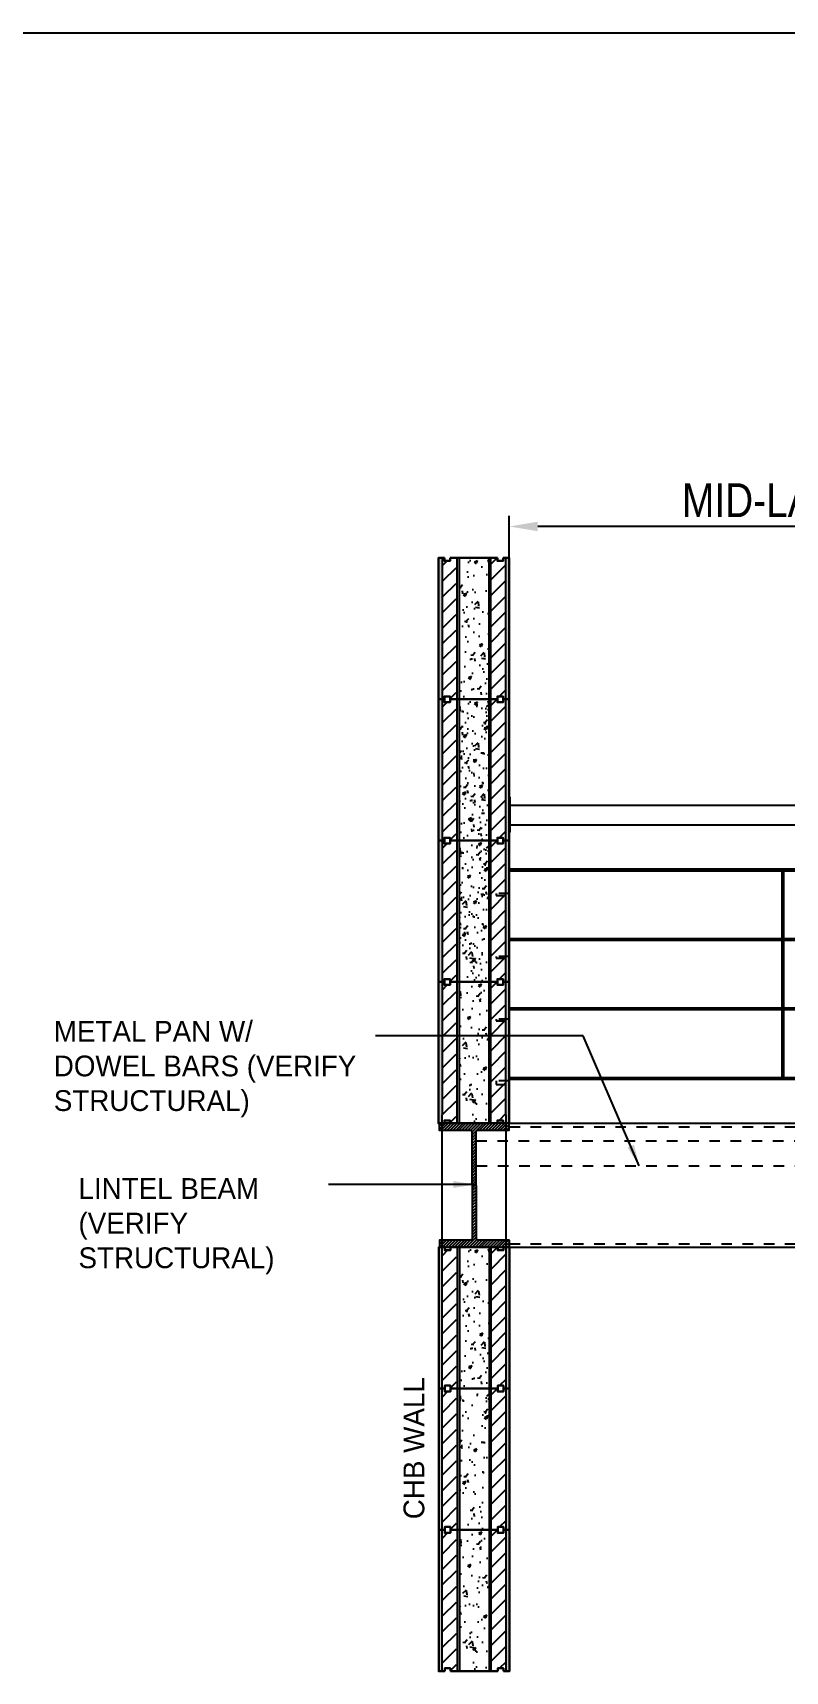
# Model space of a CAD drawing. Header units: millimetres. Extents: x 2148 to 2681, y 758 to 986.
# Drawn here: x 2627.65 to 2634.75, y 868.11 to 883.56 of the extents above; entities that cross this region are included whole.
import ezdxf

# ---------------------------------------------------------------- set-up
doc = ezdxf.new("R2010")
doc.units = ezdxf.units.MM
doc.linetypes.add('27-A-2008-DD$0$LVL 11$0$xa-fp_t1_l11_39$0$HIDDEN2', pattern=[0.1875, 0.125, -0.0625])
doc.linetypes.add('27-A-2008-DD$0$LVL 5$0$xa-fp_t1_l05-09$0$HIDDEN2', pattern=[0.1875, 0.125, -0.0625])
doc.layers.add('0.3', color=160, linetype='Continuous', lineweight=30)
for name, color, linetype in [('4CO', 4, 'Continuous'), ('A-DETAILS', 1, 'Continuous'), ('A-Hatch', 253, 'Continuous'), ('A-Stairs', 1, 'Continuous'), ('A-Wall', 4, 'Continuous'), ('A_TILES', 8, 'Continuous'), ('D', 1, 'Continuous'), ('HATCH', 8, 'Continuous')]:
    doc.layers.add(name, color=color, linetype=linetype)
doc.styles.add('ARIALNW', font='ARIALN.TTF')
doc.styles.add('MMTX$0$ESMX$0$X-OPTA1D', font='x-opta1d')
doc.dimstyles.new('DIM 100', dxfattribs={"dimtxt": 0.2, "dimasz": 0.2, "dimexe": 0.1, "dimexo": 0, "dimgap": 0.05, "dimtad": 1, "dimzin": 0, "dimdsep": 46, "dimtxsty": 'ARIALNW', "dimcen": 0.09, "dimclrd": 6, "dimclre": 6, "dimclrt": 13, "dimadec": 0, "dimazin": 0, "dimtfac": 1, "dimtofl": 0, "dimtmove": 2, "dimatfit": 3, "dimfxl": 1, "dimtolj": 1, "dimtzin": 0, "dimarcsym": 0})
doc.dimstyles.new('DIM 30', dxfattribs={"dimtxt": 0.32, "dimasz": 0.27, "dimexe": 0.1, "dimexo": 0, "dimgap": 0.08, "dimtad": 1, "dimlfac": 0.3, "dimrnd": 0.005, "dimzin": 1, "dimdsep": 46, "dimtxsty": 'ARIALNW', "dimcen": 0.09, "dimclrd": 6, "dimclre": 6, "dimclrt": 13, "dimadec": 0, "dimazin": 0, "dimtfac": 1, "dimtofl": 0, "dimtmove": 2, "dimatfit": 3, "dimfxl": 1, "dimtolj": 1, "dimtzin": 0, "dimarcsym": 0})
pattern_1 = [(0, (15.561403, -20.446957), (0.00396875, 0.0079375), [0, -0.0079375])]

# ---------------------------------------------------------------- blocks, each defined once
blk = doc.blocks.new('*D2889')
at = {"layer": 'A-Wall', "color": 6, "lineweight": -2, "transparency": 16777216}
for p, q in [((2632.141, 873.209), (2632.141, 879.006)), ((2637.555, 878.906), (2632.411, 878.906)), ((2637.825, 873.639), (2637.825, 879.006))]:
    blk.add_line(p, q, dxfattribs=at)
at = {"layer": 'A-Wall', "color": 6, "transparency": 16777216}
for points in [[(2632.411, 878.951), (2632.411, 878.861), (2632.141, 878.906)], [(2637.555, 878.951), (2637.555, 878.861), (2637.825, 878.906)]]:
    blk.add_solid(points, dxfattribs=at)
at = {"layer": 'Defpoints', "color": 0, "transparency": 16777216}
for p in [(2632.141, 878.906), (2637.825, 873.639, 0), (2632.141, 873.209, 0)]:
    blk.add_point(p, dxfattribs=at)
at = {"layer": 'A-Wall', "color": 13, "transparency": 16777216, "insert": (2634.983, 879.152), "char_height": 0.32, "attachment_point": 5, "style": 'ARIALNW'}
blk.add_mtext('\\A1;MID-LANDING', dxfattribs=at)

msp = doc.modelspace()

# ---------------------------------------------------------------- hatches: boundary and pattern name
at = {"layer": 'A-Hatch'}
h = msp.add_hatch(dxfattribs=at)
h.set_pattern_fill('DOTS', color=256, scale=0.005, style=0)
h.set_pattern_definition(pattern_1)
h.paths.add_polyline_path([(2631.473875, 877.2753789), (2631.5099996, 877.2753789), (2631.5104214, 878.6087123), (2631.473875, 878.6087123)])
at = {"layer": 'A-Hatch', "ltscale": 0.5}
h = msp.add_hatch(dxfattribs=at)
h.set_pattern_fill('ANSI31', color=256, scale=0.833333, style=0)
h.set_pattern_definition([(45, (2478.78382, 885.34823), (-0.073656956, 0.073656956), [])])
h.paths.add_polyline_path([(2632.1128709, 877.2753789), (2632.1124492, 878.6087123), (2631.973875, 878.6087123), (2631.973875, 877.2753789), (2632.0299755, 877.2753789), (2632.0299755, 877.3033777), (2632.0843566, 877.3033777), (2632.0843566, 877.2753789)])
h.paths.add_polyline_path([(2631.517115, 878.6087123), (2631.5166932, 877.2753789), (2631.5300601, 877.2753789), (2631.5300601, 877.3033777), (2631.5844412, 877.3033777), (2631.5844412, 877.2753789), (2631.6405417, 877.2753789), (2631.6405417, 878.6087123), (2631.5844412, 878.6087123), (2631.5844412, 878.5807135), (2631.5300601, 878.5807135), (2631.5300601, 878.6087123)])
at = {"layer": 'A-Hatch'}
h = msp.add_hatch(dxfattribs=at)
h.set_pattern_fill('DOTS', color=256, scale=0.005, style=0)
h.set_pattern_definition(pattern_1)
h.paths.add_polyline_path([(2632.1073013, 877.2753789), (2632.1405417, 877.2753789), (2632.1405417, 878.6087123), (2632.1068795, 878.6087123)])
h = msp.add_hatch(dxfattribs=at)
h.set_pattern_fill('DOTS', color=256, scale=0.005, style=0)
h.set_pattern_definition([(0, (14.927038, -15.2780795), (0.00396875, 0.0079375), [0, -0.0079375])])
h.paths.add_polyline_path([(2631.5094989, 874.6087123), (2631.4809846, 874.6087123), (2631.4814064, 873.2753789), (2631.5094989, 873.2753789)])
h.paths.add_polyline_path([(2631.5094989, 875.9420456), (2631.4805628, 875.9420456), (2631.4809846, 874.6087123), (2631.5094989, 874.6087123)])
h.paths.add_polyline_path([(2631.5094989, 877.2753789), (2631.4801411, 877.2753789), (2631.4805628, 875.9420456), (2631.5094989, 875.9420456)])
at = {"layer": 'A-Hatch', "ltscale": 0.5}
h = msp.add_hatch(dxfattribs=at)
h.set_pattern_fill('ANSI31', color=256, scale=0.833333, style=0)
h.set_pattern_definition([(45, (2478.78382, 884.01489), (-0.073656956, 0.073656956), [])])
h.paths.add_polyline_path([(2632.1132927, 875.9420456), (2632.1128709, 877.2753789), (2631.973875, 877.2753789), (2631.973875, 875.9420456), (2632.0299755, 875.9420456), (2632.0299755, 875.9700444), (2632.0843566, 875.9700444), (2632.0843566, 875.9420456)])
h.paths.add_polyline_path([(2631.5166932, 877.2753789), (2631.5162714, 875.9420456), (2631.5300601, 875.9420456), (2631.5300601, 875.9700444), (2631.5844412, 875.9700444), (2631.5844412, 875.9420456), (2631.6405417, 875.9420456), (2631.6405417, 877.2753789), (2631.5844412, 877.2753789), (2631.5844412, 877.2473802), (2631.5300601, 877.2473802), (2631.5300601, 877.2753789)])
at = {"layer": 'A-Hatch'}
h = msp.add_hatch(dxfattribs=at)
h.set_pattern_fill('DOTS', color=256, scale=0.005, style=0)
h.set_pattern_definition([(0, (15.5580806, -15.2780795), (0.00396875, 0.0079375), [0, -0.0079375])])
h.paths.add_polyline_path([(2632.1405417, 874.6087123), (2632.1120274, 874.6087123), (2632.1124492, 873.2753789), (2632.1405417, 873.2753789)])
h.paths.add_polyline_path([(2632.1405417, 875.9420456), (2632.1116056, 875.9420456), (2632.1120274, 874.6087123), (2632.1405417, 874.6087123)])
h.paths.add_polyline_path([(2632.1405417, 877.2753789), (2632.1111838, 877.2753789), (2632.1116056, 875.9420456), (2632.1405417, 875.9420456)])
at = {"layer": 'A-Hatch', "ltscale": 0.5}
h = msp.add_hatch(dxfattribs=at)
h.set_pattern_fill('ANSI31', color=256, scale=0.833333, style=0)
h.set_pattern_definition([(45, (2478.78382, 882.68156), (-0.073656956, 0.073656956), [])])
h.paths.add_polyline_path([(2632.1137145, 874.6087123), (2632.1132927, 875.9420456), (2631.973875, 875.9420456), (2631.973875, 874.6087123), (2632.0299755, 874.6087123), (2632.0299755, 874.6367111), (2632.0843566, 874.6367111), (2632.0843566, 874.6087123)])
h.paths.add_polyline_path([(2631.5162714, 875.9420456), (2631.5158497, 874.6087123), (2631.5300601, 874.6087123), (2631.5300601, 874.6367111), (2631.5844412, 874.6367111), (2631.5844412, 874.6087123), (2631.6405417, 874.6087123), (2631.6405417, 875.9420456), (2631.5844412, 875.9420456), (2631.5844412, 875.9140468), (2631.5300601, 875.9140468), (2631.5300601, 875.9420456)])
h = msp.add_hatch(dxfattribs=at)
h.set_pattern_fill('ANSI31', color=256, scale=0.833333, style=0)
h.set_pattern_definition([(45, (2478.78382, 881.34823), (-0.073656956, 0.073656956), [])])
h.paths.add_polyline_path([(2631.5158497, 874.6087123), (2631.5154279, 873.2753789), (2631.5300601, 873.2753789), (2631.5300601, 873.3033777), (2631.5844412, 873.3033777), (2631.5844412, 873.2753789), (2631.6405417, 873.2753789), (2631.6405417, 874.6087123), (2631.5844412, 874.6087123), (2631.5844412, 874.5807135), (2631.5300601, 874.5807135), (2631.5300601, 874.6087123)])
h.paths.add_polyline_path([(2632.1141363, 873.2753789), (2632.1137145, 874.6087123), (2631.973875, 874.6087123), (2631.973875, 873.2753789), (2632.0299755, 873.2753789), (2632.0299755, 873.3033777), (2632.0843566, 873.3033777), (2632.0843566, 873.2753789)])
at = {"layer": 'A-Hatch'}
h = msp.add_hatch(dxfattribs=at)
h.set_pattern_fill('DOTS', color=256, scale=0.005, style=0)
h.set_pattern_definition([(0, (14.93036, -20.446957), (0.00396875, 0.0079375), [0, -0.0079375])])
h.paths.add_polyline_path([(2631.5128211, 869.439835), (2631.4843068, 869.439835), (2631.4847286, 868.1065017), (2631.5128211, 868.1065017)])
h.paths.add_polyline_path([(2631.5128211, 870.7731683), (2631.483885, 870.7731683), (2631.4843068, 869.439835), (2631.5128211, 869.439835)])
h.paths.add_polyline_path([(2631.5128211, 872.1065017), (2631.4834632, 872.1065017), (2631.483885, 870.7731683), (2631.5128211, 870.7731683)])
at = {"layer": 'A-Hatch', "ltscale": 0.5}
h = msp.add_hatch(dxfattribs=at)
h.set_pattern_fill('ANSI31', color=256, scale=0.833333, style=0)
h.set_pattern_definition([(45, (2478.78714, 878.84602), (-0.073656956, 0.073656956), [])])
h.paths.add_polyline_path([(2632.1149278, 870.7731683), (2632.114506, 872.1065017), (2631.9771972, 872.1065017), (2631.9771972, 870.7731683), (2632.0332977, 870.7731683), (2632.0332977, 870.8011671), (2632.0876788, 870.8011671), (2632.0876788, 870.7731683)])
h.paths.add_polyline_path([(2631.5150581, 872.1065017), (2631.5146364, 870.7731683), (2631.5333823, 870.7731683), (2631.5333823, 870.8011671), (2631.5877633, 870.8011671), (2631.5877633, 870.7731683), (2631.6438639, 870.7731683), (2631.6438639, 872.1065017), (2631.5877633, 872.1065017), (2631.5877633, 872.0785029), (2631.5333823, 872.0785029), (2631.5333823, 872.1065017)])
at = {"layer": 'A-Hatch'}
h = msp.add_hatch(dxfattribs=at)
h.set_pattern_fill('DOTS', color=256, scale=0.005, style=0)
h.set_pattern_definition(pattern_1)
h.paths.add_polyline_path([(2632.1438639, 869.439835), (2632.1153496, 869.439835), (2632.1157713, 868.1065017), (2632.1438639, 868.1065017)])
h.paths.add_polyline_path([(2632.1438639, 870.7731683), (2632.1149278, 870.7731683), (2632.1153496, 869.439835), (2632.1438639, 869.439835)])
h.paths.add_polyline_path([(2632.1438639, 872.1065017), (2632.114506, 872.1065017), (2632.1149278, 870.7731683), (2632.1438639, 870.7731683)])
at = {"layer": 'A-Hatch', "ltscale": 0.5}
h = msp.add_hatch(dxfattribs=at)
h.set_pattern_fill('ANSI31', color=256, scale=0.833333, style=0)
h.set_pattern_definition([(45, (2478.78714, 877.51268), (-0.073656956, 0.073656956), [])])
h.paths.add_polyline_path([(2631.5146364, 870.7731683), (2631.5142146, 869.439835), (2631.5333823, 869.439835), (2631.5333823, 869.4678338), (2631.5877633, 869.4678338), (2631.5877633, 869.439835), (2631.6438639, 869.439835), (2631.6438639, 870.7731683), (2631.5877633, 870.7731683), (2631.5877633, 870.7451695), (2631.5333823, 870.7451695), (2631.5333823, 870.7731683)])
h.paths.add_polyline_path([(2632.1153496, 869.439835), (2632.1149278, 870.7731683), (2631.9771972, 870.7731683), (2631.9771972, 869.439835), (2632.0332977, 869.439835), (2632.0332977, 869.4678338), (2632.0876788, 869.4678338), (2632.0876788, 869.439835)])
h = msp.add_hatch(dxfattribs=at)
h.set_pattern_fill('ANSI31', color=256, scale=0.833333, style=0)
h.set_pattern_definition([(45, (2478.78714, 876.17935), (-0.073656956, 0.073656956), [])])
h.paths.add_polyline_path([(2632.1157713, 868.1065017), (2632.1153496, 869.439835), (2631.9771972, 869.439835), (2631.9771972, 868.1065017), (2632.0332977, 868.1065017), (2632.0332977, 868.1345005), (2632.0876788, 868.1345005), (2632.0876788, 868.1065017)])
h.paths.add_polyline_path([(2631.5142146, 869.439835), (2631.5137928, 868.1065017), (2631.5333823, 868.1065017), (2631.5333823, 868.1345005), (2631.5877633, 868.1345005), (2631.5877633, 868.1065017), (2631.6438639, 868.1065017), (2631.6438639, 869.439835), (2631.5877633, 869.439835), (2631.5877633, 869.4118362), (2631.5333823, 869.4118362), (2631.5333823, 869.439835)])
at = {"layer": 'A-Stairs'}
h = msp.add_hatch(dxfattribs=at)
h.set_pattern_fill('AR-CONC', color=256, scale=0.001667, style=0)
h.set_pattern_definition([(50, (-6091.49955, -2040.26137), (0.303641115, -0.0265651426), [0.03175, -0.34925]), (355, (-6091.49955, -2040.26137), (-0.058738043, 0.318427738), [0.0254, -0.2794]), (100.451, (-6091.47425, -2040.26358), (0.244904169, 0.291861146), [0.026983333, -0.296816667]), (46.1842, (-6091.49955, -2040.1767), (0.451798401, -0.070070547), [0.047625, -0.523875]), (96.6356, (-6091.4619, -2040.18254), (0.395673724, 0.412375926), [0.040475, -0.445225]), (351.184, (-6091.49955, -2040.1767), (0.395674343, 0.412375196), [0.0381, -0.4191]), (21, (-6091.45722, -2040.19787), (0.2526914664, -0.170442531), [0.03175, -0.34925]), (326, (-6091.45722, -2040.19787), (0.103003381, 0.306979944), [0.0254, -0.2794]), (71.4514, (-6091.43616, -2040.21207), (0.355694151, 0.136538096), [0.026983333, -0.296816667]), (37.5, (-6091.49955, -2040.26137), (0.0051476721, 0.1409250648), [0, -0.2760133333, 0, -0.2836333333, 0, -0.2804583333]), (7.5, (-6091.49955, -2040.26137), (0.1113661042, 0.1669676247), [0, -0.1617133333, 0, -0.2696633333, 0, -0.1068916667]), (327.5, (-6091.59395, -2040.26137), (0.2259843253, -0.0095479067), [0, -0.1058333333, 0, -0.3302, 0, -0.43815]), (317.5, (-6091.63629, -2040.26137), (0.246881969, 0.042377485), [0, -0.1375833333, 0, -0.2192866667, 0, -0.31115])])
h.paths.add_polyline_path([(2631.9490772, 878.6087123), (2631.6738426, 878.6087123), (2631.6738426, 877.2753789), (2631.9490772, 877.2753789)])
h.paths.add_polyline_path([(2631.9490772, 877.2753789), (2631.6738426, 877.2753789), (2631.6738426, 875.9420456), (2631.9490772, 875.9420456)])
h.paths.add_polyline_path([(2631.9490772, 875.9420456), (2631.6738426, 875.9420456), (2631.6738426, 874.6087123), (2631.9490772, 874.6087123)])
h = msp.add_hatch(dxfattribs=at)
h.set_pattern_fill('AR-CONC', color=256, scale=0.001667, style=0)
h.set_pattern_definition([(50, (-6091.49955, -2041.5947), (0.303641115, -0.0265651426), [0.03175, -0.34925]), (355, (-6091.49955, -2041.5947), (-0.058738043, 0.318427738), [0.0254, -0.2794]), (100.451, (-6091.47425, -2041.5969), (0.244904169, 0.291861146), [0.026983333, -0.296816667]), (46.1842, (-6091.49955, -2041.51003), (0.451798401, -0.070070547), [0.047625, -0.523875]), (96.6356, (-6091.4619, -2041.51587), (0.395673724, 0.412375926), [0.040475, -0.445225]), (351.184, (-6091.49955, -2041.51003), (0.395674343, 0.412375196), [0.0381, -0.4191]), (21, (-6091.45722, -2041.5312), (0.2526914664, -0.170442531), [0.03175, -0.34925]), (326, (-6091.45722, -2041.5312), (0.103003381, 0.306979944), [0.0254, -0.2794]), (71.4514, (-6091.43616, -2041.5454), (0.355694151, 0.136538096), [0.026983333, -0.296816667]), (37.5, (-6091.49955, -2041.5947), (0.0051476721, 0.1409250648), [0, -0.2760133333, 0, -0.2836333333, 0, -0.2804583333]), (7.5, (-6091.49955, -2041.5947), (0.1113661042, 0.1669676247), [0, -0.1617133333, 0, -0.2696633333, 0, -0.1068916667]), (327.5, (-6091.59395, -2041.5947), (0.2259843253, -0.0095479067), [0, -0.1058333333, 0, -0.3302, 0, -0.43815]), (317.5, (-6091.63629, -2041.5947), (0.246881969, 0.042377485), [0, -0.1375833333, 0, -0.2192866667, 0, -0.31115])])
h.paths.add_polyline_path([(2631.9490772, 877.2753789), (2631.6738426, 877.2753789), (2631.6738426, 875.9420456), (2631.9490772, 875.9420456)])
h.paths.add_polyline_path([(2631.9490772, 875.9420456), (2631.6738426, 875.9420456), (2631.6738426, 874.6087123), (2631.9490772, 874.6087123)])
h.paths.add_polyline_path([(2631.9490772, 874.6087123), (2631.6738426, 874.6087123), (2631.6738426, 873.2753789), (2631.9490772, 873.2753789)])
h = msp.add_hatch(dxfattribs=at)
h.set_pattern_fill('AR-CONC', color=256, scale=0.001667, style=0)
h.set_pattern_definition([(50, (-6091.49623, -2046.76358), (0.303641115, -0.0265651426), [0.03175, -0.34925]), (355, (-6091.49623, -2046.76358), (-0.058738043, 0.318427738), [0.0254, -0.2794]), (100.451, (-6091.47092, -2046.7658), (0.244904169, 0.291861146), [0.026983333, -0.296816667]), (46.1842, (-6091.49623, -2046.6789), (0.451798401, -0.070070547), [0.047625, -0.523875]), (96.6356, (-6091.45858, -2046.68475), (0.395673724, 0.412375926), [0.040475, -0.445225]), (351.184, (-6091.49623, -2046.6789), (0.395674343, 0.412375196), [0.0381, -0.4191]), (21, (-6091.4539, -2046.70008), (0.2526914664, -0.170442531), [0.03175, -0.34925]), (326, (-6091.4539, -2046.70008), (0.103003381, 0.306979944), [0.0254, -0.2794]), (71.4514, (-6091.43284, -2046.71428), (0.355694151, 0.136538096), [0.026983333, -0.296816667]), (37.5, (-6091.49623, -2046.76358), (0.0051476721, 0.1409250648), [0, -0.2760133333, 0, -0.2836333333, 0, -0.2804583333]), (7.5, (-6091.49623, -2046.76358), (0.1113661042, 0.1669676247), [0, -0.1617133333, 0, -0.2696633333, 0, -0.1068916667]), (327.5, (-6091.59063, -2046.76358), (0.2259843253, -0.0095479067), [0, -0.1058333333, 0, -0.3302, 0, -0.43815]), (317.5, (-6091.63296, -2046.76358), (0.246881969, 0.042377485), [0, -0.1375833333, 0, -0.2192866667, 0, -0.31115])])
h.paths.add_polyline_path([(2631.9523993, 872.1065017), (2631.6771648, 872.1065017), (2631.6771648, 870.7731683), (2631.9523993, 870.7731683)])
h.paths.add_polyline_path([(2631.9523993, 870.7731683), (2631.6771648, 870.7731683), (2631.6771648, 869.439835), (2631.9523993, 869.439835)])
h.paths.add_polyline_path([(2631.9523993, 869.439835), (2631.6771648, 869.439835), (2631.6771648, 868.1065017), (2631.9523993, 868.1065017)])
at = {"layer": 'HATCH', "ltscale": 0.5}
h = msp.add_hatch(dxfattribs=at)
h.set_pattern_fill('ANSI31', color=256, scale=0.0062, style=0)
h.set_pattern_definition([(45, (-6091.496228, -2046.763577), (-0.013919396988, 0.013919396988), [])])
h.paths.add_polyline_path([(2631.7902944, 873.1956973), (2631.7936166, 872.1878226, -0.4363286717), (2631.7809161, 872.1741332), (2631.4838114, 872.1741332), (2631.4838114, 872.1081407), (2632.1438639, 872.1081407), (2632.1438639, 872.1741332), (2631.8332409, 872.1741332), (2631.8332035, 872.1854761, -0.0532104704), (2631.8331946, 872.1881792), (2631.8298724, 873.1953407, -0.4466315218), (2631.8426223, 873.2093864), (2632.1405417, 873.2093864), (2632.1405417, 873.2753789), (2631.4804892, 873.2753789), (2631.4804892, 873.2093864), (2631.7775127, 873.2093864, -0.4382281274)])

# ---------------------------------------------------------------- linework, layer by layer
at = {"ltscale": 0.5}
for p, q in [((2632.1481416, 876.2753789, 0.0000001), (2636.7446682, 876.2753789, 0)), ((2632.1481416, 876.0920456, 0.0000001), (2636.7803217, 876.0920456, 0)), ((2632.1438639, 875.6753789, 0.0000001), (2636.8350294, 875.6753789, 0)), ((2632.1438639, 875.6587123, 0.0000001), (2636.8391752, 875.6587123, 0)), ((2634.7152088, 875.6587123, 0.0000001), (2634.7152088, 875.0200262, 0.0000001)), ((2634.7306256, 875.6587123, 0.0000001), (2634.7306256, 875.0200262, 0.0000001)), ((2632.1438639, 875.0200262, 0.0000001), (2636.7705227, 875.0200262, 0)), ((2632.1438639, 875.0033595, 0.0000001), (2636.7746685, 875.0033595, 0)), ((2634.7152088, 875.0033595, 0.0000001), (2634.7152088, 874.3643595, 0.0000001)), ((2634.7306256, 875.0033595, 0.0000001), (2634.7306256, 874.3643595, 0.0000001)), ((2632.1438639, 874.3643595, 0.0000001), (2636.7062375, 874.3643595, 0)), ((2632.1438639, 874.3476929, 0.0000001), (2636.7103833, 874.3476929, 0)), ((2634.7152088, 874.3476929, 0.0000001), (2634.7152088, 873.7086929, 0.0000001)), ((2634.7306256, 874.3476929, 0.0000001), (2634.7306256, 873.7086929, 0.0000001)), ((2632.1438639, 873.7087123, 0.0000001), (2636.6520919, 873.7087123, 0)), ((2632.1438639, 873.6920456, 0.0000001), (2636.6574692, 873.6920456, 0))]:
    msp.add_line(p, q, dxfattribs=at)
at = {"layer": '0.3', "ltscale": 0.5}
for points, elevation in [([(2631.5300601, 878.6087123), (2631.473875, 878.6087123), (2631.473875, 877.2753789), (2631.5300601, 877.2753789)], 0.0000002), ([(2631.5844412, 878.6087123), (2631.5844412, 878.5807135), (2631.5300601, 878.5807135), (2631.5300601, 878.6087123)], 0.0000002), ([(2632.0299755, 878.6087123), (2631.5844412, 878.6087123)], 0.0000002), ([(2632.0299755, 878.6087123), (2632.0299755, 878.5807135), (2632.0843566, 878.5807135), (2632.0843566, 878.6087123)], 0.0000002), ([(2632.0843566, 877.2753789), (2632.1405417, 877.2753789), (2632.1405417, 878.6087123), (2632.0843566, 878.6087123)], 0.0000002), ([(2631.5300601, 877.2753789), (2631.473875, 877.2753789), (2631.473875, 875.9420456), (2631.5300601, 875.9420456)], 0.0000002), ([(2631.5300601, 877.2753789), (2631.5300601, 877.3033777), (2631.5844412, 877.3033777), (2631.5844412, 877.2753789)], 0.0000002), ([(2631.5844412, 877.2753789), (2631.5844412, 877.2473802), (2631.5300601, 877.2473802), (2631.5300601, 877.2753789)], 0.0000002), ([(2632.0299755, 877.2753789), (2631.5844412, 877.2753789)], 0.0000002), ([(2631.5844412, 877.2753789), (2632.0299755, 877.2753789)], 0.0000002), ([(2632.0299755, 877.2753789), (2631.5844412, 877.2753789)], 0.0000002), ([(2632.0843566, 877.2753789), (2632.0843566, 877.3033777), (2632.0299755, 877.3033777), (2632.0299755, 877.2753789)], 0.0000002), ([(2632.0299755, 877.2753789), (2632.0299755, 877.2473802), (2632.0843566, 877.2473802), (2632.0843566, 877.2753789)], 0.0000002), ([(2632.0843566, 875.9420456), (2632.1405417, 875.9420456), (2632.1405417, 877.2753789), (2632.0843566, 877.2753789)], 0.0000002), ([(2631.5300601, 875.9420456), (2631.5300601, 875.9700444), (2631.5844412, 875.9700444), (2631.5844412, 875.9420456)], 0.0000002), ([(2632.0843566, 875.9420456), (2632.0843566, 875.9700444), (2632.0299755, 875.9700444), (2632.0299755, 875.9420456)], 0.0000002), ([(2631.5300601, 875.9420456), (2631.473875, 875.9420456), (2631.473875, 874.6087123), (2631.5300601, 874.6087123)], 0.0000002), ([(2631.5844412, 875.9420456), (2631.5844412, 875.9140468), (2631.5300601, 875.9140468), (2631.5300601, 875.9420456)], 0.0000002), ([(2631.5844412, 875.9420456), (2632.0299755, 875.9420456)], 0.0000002), ([(2632.0299755, 875.9420456), (2631.5844412, 875.9420456)], 0.0000002), ([(2632.0299755, 875.9420456), (2632.0299755, 875.9140468), (2632.0843566, 875.9140468), (2632.0843566, 875.9420456)], 0.0000002), ([(2632.0843566, 874.6087123), (2632.1405417, 874.6087123), (2632.1405417, 875.9420456), (2632.0843566, 875.9420456)], 0.0000002), ([(2631.5300601, 874.6087123), (2631.473875, 874.6087123), (2631.473875, 873.2753789), (2631.5300601, 873.2753789)], 0.0000002), ([(2631.5300601, 874.6087123), (2631.5300601, 874.6367111), (2631.5844412, 874.6367111), (2631.5844412, 874.6087123)], 0.0000002), ([(2631.5844412, 874.6087123), (2631.5844412, 874.5807135), (2631.5300601, 874.5807135), (2631.5300601, 874.6087123)], 0.0000002), ([(2631.5844412, 874.6087123), (2632.0299755, 874.6087123)], 0.0000002), ([(2632.0299755, 874.6087123), (2631.5844412, 874.6087123)], 0.0000002), ([(2632.0843566, 874.6087123), (2632.0843566, 874.6367111), (2632.0299755, 874.6367111), (2632.0299755, 874.6087123)], 0.0000002), ([(2632.0299755, 874.6087123), (2632.0299755, 874.5807135), (2632.0843566, 874.5807135), (2632.0843566, 874.6087123)], 0.0000002), ([(2632.0843566, 873.2753789), (2632.1405417, 873.2753789), (2632.1405417, 874.6087123), (2632.0843566, 874.6087123)], 0.0000002), ([(2631.5300601, 873.2753789), (2631.5300601, 873.3033777), (2631.5844412, 873.3033777), (2631.5844412, 873.2753789)], 0.0000002), ([(2631.5844412, 873.2753789), (2632.0299755, 873.2753789)], 0.0000002), ([(2632.0299755, 873.2753789), (2631.5844412, 873.2753789)], 0.0000002), ([(2632.0843566, 873.2753789), (2632.0843566, 873.3033777), (2632.0299755, 873.3033777), (2632.0299755, 873.2753789)], 0.0000002), ([(2631.5333823, 872.1065017), (2631.4771972, 872.1065017), (2631.4771972, 870.7731683), (2631.5333823, 870.7731683)], 0.0000001), ([(2631.5877633, 872.1065017), (2631.5877633, 872.0785029), (2631.5333823, 872.0785029), (2631.5333823, 872.1065017)], 0.0000001), ([(2632.0332977, 872.1065017), (2631.5877633, 872.1065017)], 0.0000001), ([(2632.0332977, 872.1065017), (2632.0332977, 872.0785029), (2632.0876788, 872.0785029), (2632.0876788, 872.1065017)], 0.0000001), ([(2632.0876788, 870.7731683), (2632.1438639, 870.7731683), (2632.1438639, 872.1065017), (2632.0876788, 872.1065017)], 0.0000001), ([(2631.5333823, 870.7731683), (2631.4771972, 870.7731683), (2631.4771972, 869.439835), (2631.5333823, 869.439835)], 0.0000001), ([(2631.5333823, 870.7731683), (2631.5333823, 870.8011671), (2631.5877633, 870.8011671), (2631.5877633, 870.7731683)], 0.0000001), ([(2631.5877633, 870.7731683), (2631.5877633, 870.7451695), (2631.5333823, 870.7451695), (2631.5333823, 870.7731683)], 0.0000001), ([(2631.5877633, 870.7731683), (2632.0332977, 870.7731683)], 0.0000001), ([(2632.0332977, 870.7731683), (2631.5877633, 870.7731683)], 0.0000001), ([(2632.0876788, 870.7731683), (2632.0876788, 870.8011671), (2632.0332977, 870.8011671), (2632.0332977, 870.7731683)], 0.0000001), ([(2632.0332977, 870.7731683), (2632.0332977, 870.7451695), (2632.0876788, 870.7451695), (2632.0876788, 870.7731683)], 0.0000001), ([(2632.0876788, 869.439835), (2632.1438639, 869.439835), (2632.1438639, 870.7731683), (2632.0876788, 870.7731683)], 0.0000001), ([(2631.5333823, 869.439835), (2631.5333823, 869.4678338), (2631.5877633, 869.4678338), (2631.5877633, 869.439835)], 0.0000001), ([(2632.0876788, 869.439835), (2632.0876788, 869.4678338), (2632.0332977, 869.4678338), (2632.0332977, 869.439835)], 0.0000001), ([(2631.5333823, 869.439835), (2631.4771972, 869.439835), (2631.4771972, 868.1065017), (2631.5333823, 868.1065017)], 0.0000001), ([(2631.5877633, 869.439835), (2631.5877633, 869.4118362), (2631.5333823, 869.4118362), (2631.5333823, 869.439835)], 0.0000001), ([(2631.5877633, 869.439835), (2632.0332977, 869.439835)], 0.0000001), ([(2632.0332977, 869.439835), (2631.5877633, 869.439835)], 0.0000001), ([(2632.0332977, 869.439835), (2632.0332977, 869.4118362), (2632.0876788, 869.4118362), (2632.0876788, 869.439835)], 0.0000001), ([(2632.0876788, 868.1065017), (2632.1438639, 868.1065017), (2632.1438639, 869.439835), (2632.0876788, 869.439835)], 0.0000001), ([(2631.5333823, 868.1065017), (2631.5333823, 868.1345005), (2631.5877633, 868.1345005), (2631.5877633, 868.1065017)], 0.0000001), ([(2631.5877633, 868.1065017), (2632.0332977, 868.1065017)], 0.0000001), ([(2632.0332977, 868.1065017), (2631.5877633, 868.1065017)], 0.0000001), ([(2632.0876788, 868.1065017), (2632.0876788, 868.1345005), (2632.0332977, 868.1345005), (2632.0332977, 868.1065017)], 0.0000001)]:
    msp.add_lwpolyline(points, dxfattribs=dict(at, elevation=elevation))
at = {"layer": '4CO', "ltscale": 0.5}
for p, q in [((2632.1438639, 873.2753789, 0.0000001), (2636.781282, 873.2753789, 0)), ((2632.1438639, 872.1065017, 0.0000001), (2636.980381, 872.1065017, 0))]:
    msp.add_line(p, q, dxfattribs=at)
at = {"layer": 'A-DETAILS', "linetype": '27-A-2008-DD$0$LVL 5$0$xa-fp_t1_l05-09$0$HIDDEN2', "ltscale": 0.5}
for p, q in [((2632.1438639, 873.2420456, 0.0000001), (2636.7895735, 873.2420456, 0)), ((2632.1438639, 872.139835, 0.0000001), (2636.9721764, 872.139835, 0))]:
    msp.add_line(p, q, dxfattribs=at)
at = {"layer": 'A-Hatch'}
for p, q in [((2631.5104214, 878.6087123, 0.0000002), (2631.5070992, 868.1065017, 0.0000001)), ((2631.6504089, 877.2753789, 0.0000002), (2631.6504089, 878.6087123, 0.0000002)), ((2631.9663921, 878.6087123, 0.0000002), (2631.9663921, 877.2753789, 0.0000002)), ((2632.1068795, 878.6087123, 0.0000002), (2632.1102017, 868.1065017, 0.0000001)), ((2631.6504089, 875.9420456, 0.0000002), (2631.6504089, 877.2753789, 0.0000002)), ((2631.9663921, 877.2753789, 0.0000002), (2631.9663921, 875.9420456, 0.0000002)), ((2631.6504089, 874.6087123, 0.0000002), (2631.6504089, 875.9420456, 0.0000002)), ((2631.9663921, 875.9420456, 0.0000002), (2631.9663921, 874.6087123, 0.0000002)), ((2631.6504089, 873.2753789, 0.0000002), (2631.6504089, 874.6087123, 0.0000002)), ((2631.9663921, 874.6087123, 0.0000002), (2631.9663921, 873.2753789, 0.0000002)), ((2631.6537311, 870.7731683, 0.0000001), (2631.6537311, 872.1065017, 0.0000001)), ((2631.9697143, 872.1065017, 0.0000001), (2631.9697143, 870.7731683, 0.0000001)), ((2631.6537311, 869.439835, 0.0000001), (2631.6537311, 870.7731683, 0.0000001)), ((2631.9697143, 870.7731683, 0.0000001), (2631.9697143, 869.439835, 0.0000001)), ((2631.6537311, 868.1065017, 0.0000001), (2631.6537311, 869.439835, 0.0000001)), ((2631.9697143, 869.439835, 0.0000001), (2631.9697143, 868.1065017, 0.0000001))]:
    msp.add_line(p, q, dxfattribs=at)
for points, elevation in [([(2631.6738426, 878.6087123), (2631.9490772, 878.6087123), (2631.9490772, 877.2753789), (2631.6738426, 877.2753789)], 0.0000002), ([(2631.6738426, 877.2753789), (2631.9490772, 877.2753789), (2631.9490772, 875.9420456), (2631.6738426, 875.9420456)], 0.0000002), ([(2632.1405417, 876.3527343), (2632.1481416, 876.3527343), (2632.1481416, 876.0209925), (2632.1405417, 876.0209925)], 0), ([(2631.6738426, 875.9420456), (2631.9490772, 875.9420456), (2631.9490772, 874.6087123), (2631.6738426, 874.6087123)], 0.0000002), ([(2631.6738426, 874.6087123), (2631.9490772, 874.6087123), (2631.9490772, 873.2753789), (2631.6738426, 873.2753789)], 0.0000002), ([(2631.6771648, 872.1065017), (2631.9523993, 872.1065017), (2631.9523993, 870.7731683), (2631.6771648, 870.7731683)], 0.0000001), ([(2631.6771648, 870.7731683), (2631.9523993, 870.7731683), (2631.9523993, 869.439835), (2631.6771648, 869.439835)], 0.0000001), ([(2631.6771648, 869.439835), (2631.9523993, 869.439835), (2631.9523993, 868.1065017), (2631.6771648, 868.1065017)], 0.0000001)]:
    msp.add_lwpolyline(points, close=True, dxfattribs=dict(at, elevation=elevation))
at = {"layer": 'A-Wall'}
msp.add_line((2582.0500187, 883.5634197, 0), (2679.2500187, 883.5634197, 0), dxfattribs=at)
at = {"layer": 'A_TILES', "linetype": '27-A-2008-DD$0$LVL 11$0$xa-fp_t1_l11_39$0$HIDDEN2', "ltscale": 0.2}
for p, q in [((2632.1438639, 875.4420456, 0.0000001), (2632.0177752, 875.4420456, 0.0000001)), ((2632.0177752, 875.4420456, 0.0000001), (2632.0177752, 875.4253789, 0.0000001)), ((2632.0177752, 875.4253789, 0.0000001), (2632.1438639, 875.4253789, 0.0000001)), ((2632.1438639, 874.8497006, 0.0000001), (2632.0177752, 874.8497006, 0.0000001)), ((2632.0177752, 874.8497006, 0.0000001), (2632.0177752, 874.8330339, 0.0000001)), ((2632.0177752, 874.8330339, 0.0000001), (2632.1438639, 874.8330339, 0.0000001)), ((2632.1438639, 874.2573556, 0.0000001), (2632.0177752, 874.2573556, 0.0000001)), ((2632.0177752, 874.2573556, 0.0000001), (2632.0177752, 874.2406889, 0.0000001)), ((2632.0177752, 874.2406889, 0.0000001), (2632.1438639, 874.2406889, 0.0000001)), ((2632.1438639, 873.6753789, 0.0000001), (2632.0177752, 873.6753789, 0.0000001)), ((2632.0177752, 873.6753789, 0.0000001), (2632.0177752, 873.6420456, 0.0000001)), ((2632.0177752, 873.6420456, 0.0000001), (2632.1438639, 873.6420456, 0.0000001)), ((2631.8301582, 873.1087123, 0.0000001), (2637.9779369, 873.1087123, 0)), ((2631.8353027, 872.8753789, 0.0000001), (2637.9912703, 872.8753789, 0))]:
    msp.add_line(p, q, dxfattribs=at)
at = {"layer": 'D', "color": 3, "ltscale": 0.5, "elevation": 0.0000002}
msp.add_lwpolyline([(2632.1438639, 872.1741332), (2631.8458633, 872.1741332, -0.4447202436), (2631.8331946, 872.1881792), (2631.8298724, 873.1953407, -0.4466315217), (2631.8426223, 873.2093864), (2632.1405417, 873.2093864), (2632.1405417, 873.2753789), (2631.4804892, 873.2753789), (2631.4804892, 873.2093864), (2631.7775127, 873.2093864, -0.4382281274), (2631.7902944, 873.1956973), (2631.7936166, 872.1878226, -0.4363286722), (2631.7809161, 872.1741332), (2631.4838114, 872.1741332), (2631.4838114, 872.1081407), (2632.1438639, 872.1081407)], format="xyb", close=True, dxfattribs=at)

# ---------------------------------------------------------------- texts
at = {"color": 2, "char_height": 0.196, "attachment_point": 1, "style": 'MMTX$0$ESMX$0$X-OPTA1D'}
for s, insert, width in [('METAL PAN W/ \\PDOWEL BARS (VERIFY STRUCTURAL)', (2627.8450049, 874.2412657, 0), 4.4914321), ('LINTEL BEAM\\P(VERIFY \\PSTRUCTURAL)', (2628.0780878, 872.7583792, 0.0000001), 3.75127899)]:
    msp.add_mtext(s, dxfattribs=dict(at, insert=insert, width=width))
at = {"color": 2, "insert": (2631.1449151, 869.5406336, 0), "char_height": 0.196, "width": 3.75127899, "attachment_point": 1, "rotation": 90, "style": 'MMTX$0$ESMX$0$X-OPTA1D'}
msp.add_mtext('CHB WALL', dxfattribs=at)

# ---------------------------------------------------------------- dimensions: what is measured, and where the dimension line sits
at = {"layer": 'A-Wall'}
dim = msp.add_linear_dim(base=(2632.1405417, 878.9061596, 0), p1=(2637.8246036, 873.6390153, 0), p2=(2632.1405417, 873.2093864, 0.0000002), text='MID-LANDING', dimstyle='DIM 30', dxfattribs=at)
dim.commit()
dim.dimension.update_dxf_attribs({"geometry": '*D2889', "text_midpoint": (2634.9825726, 879.1517258, 0)})

# ---------------------------------------------------------------- leaders
for points in [[(2633.3679869, 872.8753789, 0.0000001), (2632.8412064, 874.1008371, 0.0000001), (2630.878964, 874.1008371, 0.0000001)], [(2631.8148637, 872.6982694, 0), (2630.4378802, 872.6982694, 0)]]:
    msp.add_leader(points, dimstyle='DIM 100', override={"dimgap": 0.05, "dimtad": 0}, dxfattribs=at)

doc.saveas('drawing.dxf')
